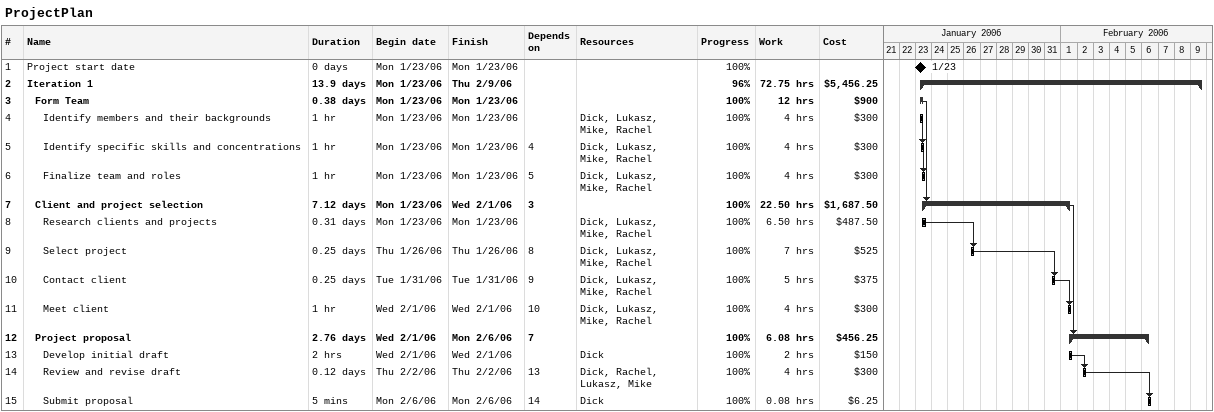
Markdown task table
ProjectPlan

| ID | Level | Task | Duration | Start | Finish | Predecessors | Resources | % complete | Work (h) | Cost ($) |
|---|---|---|---|---|---|---|---|---|---|---|
| 1 | 1 | Project start date | 0d | 2006-01-23 | 2006-01-23 |  |  | 100 |  |  |
| 2 | 1 | **Iteration 1** | 13.9d | 2006-01-23 | 2006-02-09 |  |  | 96 | 72.75 | 5456.25 |
| 3 | 2 | **Form Team** | 0.38d | 2006-01-23 | 2006-01-23 |  |  | 100 | 12 | 900 |
| 4 | 3 | Identify members and their backgrounds | 1h | 2006-01-23 | 2006-01-23 |  | Dick, Lukasz, Mike, Rachel | 100 | 4 | 300 |
| 5 | 3 | Identify specific skills and concentrations | 1h | 2006-01-23 | 2006-01-23 | 4 | Dick, Lukasz, Mike, Rachel | 100 | 4 | 300 |
| 6 | 3 | Finalize team and roles | 1h | 2006-01-23 | 2006-01-23 | 5 | Dick, Lukasz, Mike, Rachel | 100 | 4 | 300 |
| 7 | 2 | **Client and project selection** | 7.12d | 2006-01-23 | 2006-02-01 | 3 |  | 100 | 22.50 | 1687.50 |
| 8 | 3 | Research clients and projects | 0.31d | 2006-01-23 | 2006-01-23 |  | Dick, Lukasz, Mike, Rachel | 100 | 6.50 | 487.50 |
| 9 | 3 | Select project | 0.25d | 2006-01-26 | 2006-01-26 | 8 | Dick, Lukasz, Mike, Rachel | 100 | 7 | 525 |
| 10 | 3 | Contact client | 0.25d | 2006-01-31 | 2006-01-31 | 9 | Dick, Lukasz, Mike, Rachel | 100 | 5 | 375 |
| 11 | 3 | Meet client | 1h | 2006-02-01 | 2006-02-01 | 10 | Dick, Lukasz, Mike, Rachel | 100 | 4 | 300 |
| 12 | 2 | **Project proposal** | 2.76d | 2006-02-01 | 2006-02-06 | 7 |  | 100 | 6.08 | 456.25 |
| 13 | 3 | Develop initial draft | 2h | 2006-02-01 | 2006-02-01 |  | Dick | 100 | 2 | 150 |
| 14 | 3 | Review and revise draft | 0.12d | 2006-02-02 | 2006-02-02 | 13 | Dick, Rachel, Lukasz, Mike | 100 | 4 | 300 |
| 15 | 3 | Submit proposal | 5min | 2006-02-06 | 2006-02-06 | 14 | Dick | 100 | 0.08 | 6.25 |
